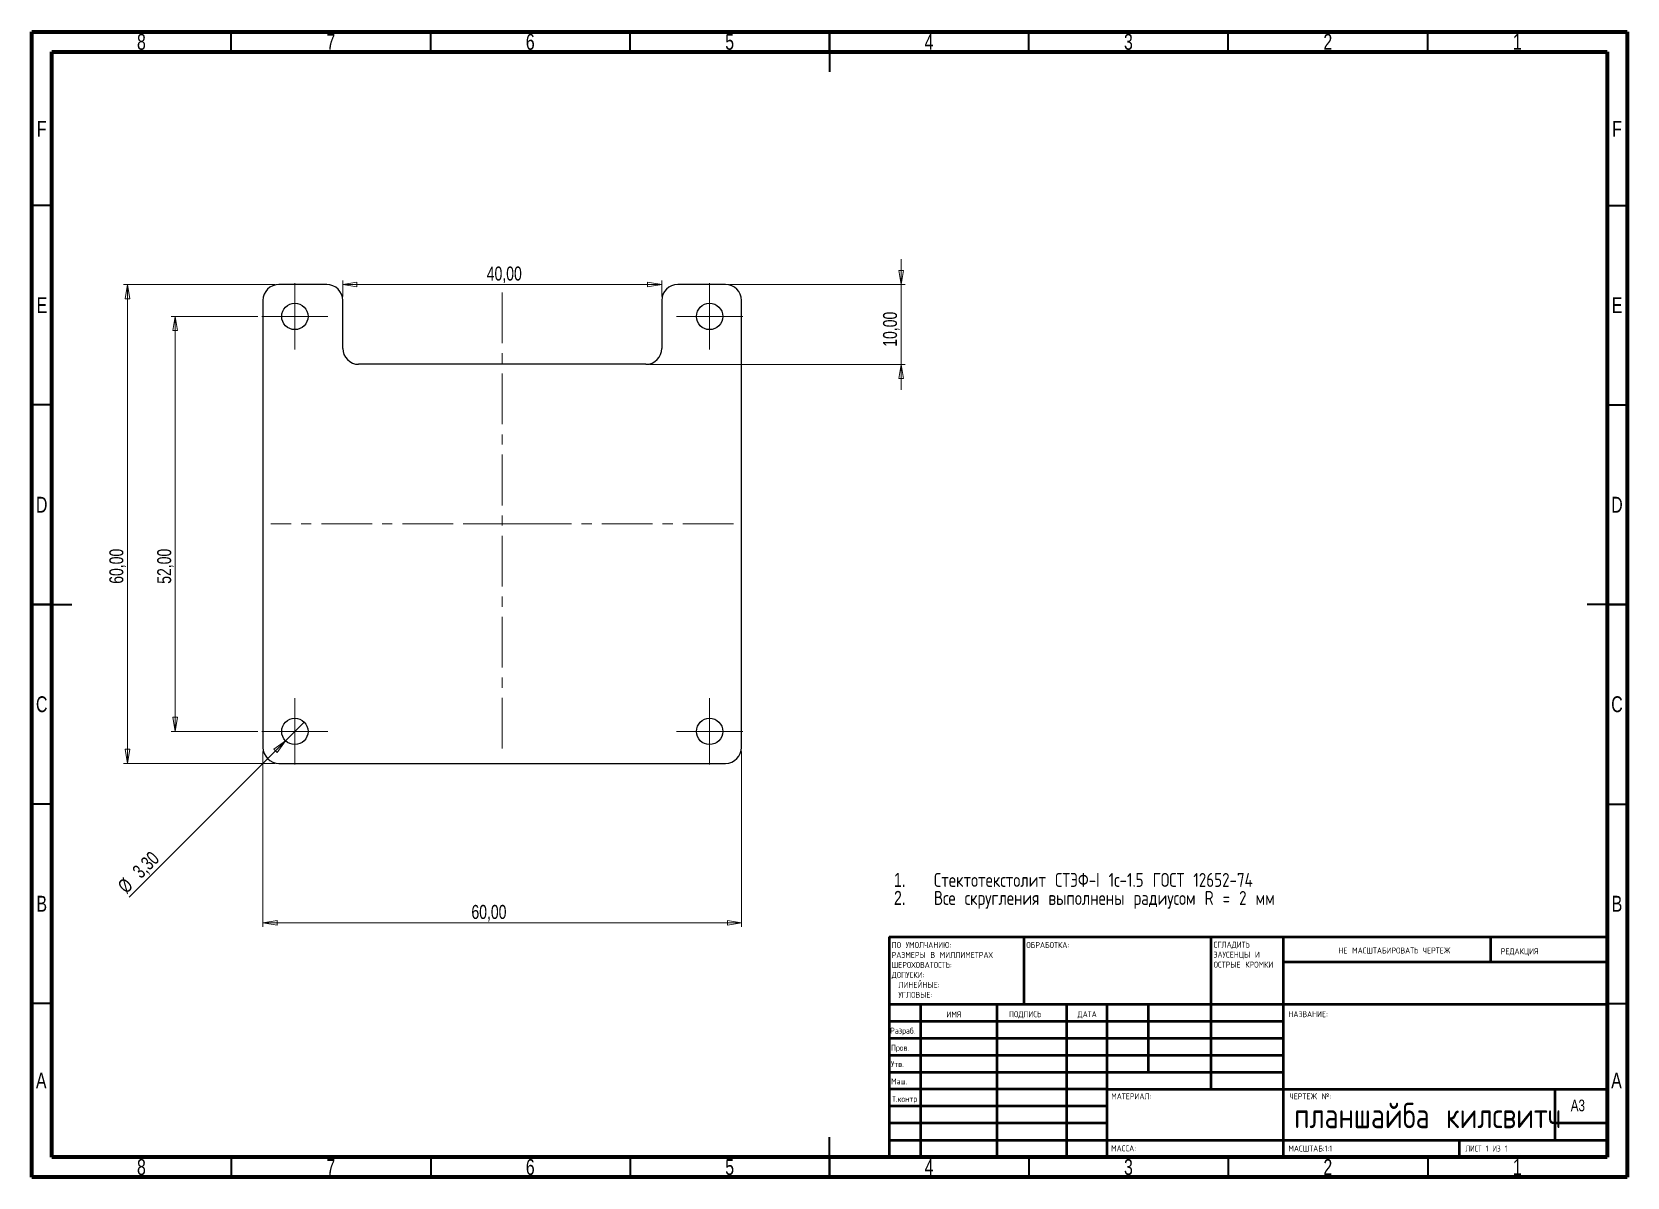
# Model space of a CAD drawing. Header units: millimetres. Extents: x 15 to 415, y 5 to 292.
import ezdxf

# ---------------------------------------------------------------- set-up
doc = ezdxf.new("R2010")
doc.units = ezdxf.units.MM
doc.linetypes.add('CENTERX2', pattern=[20.32, 12.7, -2.54, 2.54, -2.54])
doc.styles.add('SLDTEXTSTYLE0', font='TXT', dxfattribs={"width": 0.75, "bigfont": 'bigfont'})
doc.styles.add('SLDTEXTSTYLE1', font='TXT', dxfattribs={"width": 0.75})
doc.styles.add('SLDTEXTSTYLE2', font='TXT', dxfattribs={"width": 0.681818, "bigfont": 'bigfont'})
doc.dimstyles.new('SLDDIMSTYLE0', dxfattribs={"dimtxt": 3.5, "dimasz": 3.556, "dimexe": 0, "dimexo": 0.0625, "dimgap": 0.875, "dimtad": 1, "dimlfac": 0.5, "dimrnd": 1e-09, "dimzin": 12, "dimdsep": 46, "dimtxsty": 'SLDTEXTSTYLE1', "dimblk1": 'CLOSED', "dimblk2": 'CLOSED', "dimsah": 1, "dimcen": 0.09, "dimadec": 0, "dimazin": 3, "dimtfac": 1, "dimtofl": 0, "dimtmove": 0, "dimatfit": 3, "dimldrblk": 'CLOSED', "dimfxl": 0, "dimfrac": 2, "dimtolj": 1, "dimtzin": 12, "dimarcsym": 0})
doc.dimstyles.new('SLDDIMSTYLE1', dxfattribs={"dimtxt": 3.5, "dimasz": 3.556, "dimexe": 0, "dimexo": 0.0625, "dimgap": 0.875, "dimtad": 1, "dimlfac": 0.5, "dimrnd": 1e-09, "dimzin": 12, "dimdsep": 46, "dimtxsty": 'SLDTEXTSTYLE1', "dimblk1": 'NONE', "dimblk2": 'CLOSED', "dimsah": 1, "dimcen": 0, "dimadec": 0, "dimazin": 3, "dimtfac": 1, "dimtmove": 0, "dimatfit": 3, "dimldrblk": 'NONE', "dimfxl": 0, "dimfrac": 2, "dimtolj": 1, "dimtzin": 12, "dimarcsym": 0})
doc.dimstyles.new('SLDDIMSTYLE2', dxfattribs={"dimtxt": 3.5, "dimasz": 3.556, "dimexe": 0, "dimexo": 0.0625, "dimgap": 0.875, "dimtad": 1, "dimlfac": 0.5, "dimrnd": 1e-09, "dimzin": 12, "dimdsep": 46, "dimtxsty": 'SLDTEXTSTYLE1', "dimblk1": 'CLOSED', "dimblk2": 'CLOSED', "dimsah": 1, "dimcen": 0.09, "dimadec": 0, "dimazin": 3, "dimtfac": 1, "dimtmove": 0, "dimatfit": 0, "dimldrblk": 'CLOSED', "dimfxl": 0, "dimfrac": 2, "dimtolj": 1, "dimtzin": 12, "dimarcsym": 0})

# ---------------------------------------------------------------- blocks, each defined once
blk = doc.blocks.new('SW_NOTE_0')
at = {"color": 0, "linetype": 'Continuous', "lineweight": 0, "char_height": 3.5, "attachment_point": 1}
for s, insert, style in [('1.', (-10, 4.51), 'SLDTEXTSTYLE1'), ('Стектотекстолит СТЭФ-I 1с-1.5 ГОСТ 12652-74', (0, 4.51), 'SLDTEXTSTYLE0'), ('2.', (-10, -0.01), 'SLDTEXTSTYLE1'), ('Все скругления выполнены радиусом R = 2 мм', (0, -0.01), 'SLDTEXTSTYLE0')]:
    blk.add_mtext(s, dxfattribs=dict(at, insert=insert, style=style))
blk = doc.blocks.new('SW_NOTE_0_1')
at = {"color": 0, "linetype": 'Continuous', "lineweight": 0, "char_height": 1.5, "attachment_point": 1, "style": 'SLDTEXTSTYLE0'}
for s, insert in [('СГЛАДИТЬ', (0, 1.93)), ('ЗАУСЕНЦЫ И', (0, -0.57)), ('ОСТРЫЕ КРОМКИ', (0, -3.07))]:
    blk.add_mtext(s, dxfattribs=dict(at, insert=insert))
blk = doc.blocks.new('SW_NOTE_0_2')
at = {"color": 0, "linetype": 'Continuous', "lineweight": 0, "char_height": 1.5, "attachment_point": 1, "style": 'SLDTEXTSTYLE0'}
for s, insert in [('ПО УМОЛЧАНИЮ:', (0, 1.93)), ('РАЗМЕРЫ В МИЛЛИМЕТРАХ', (0, -0.57)), ('ШЕРОХОВАТОСТЬ:', (0, -3.07)), ('ДОПУСКИ:', (0, -5.57)), ('ЛИНЕЙНЫЕ:', (1.69, -8.07)), ('УГЛОВЫЕ:', (1.69, -10.57))]:
    blk.add_mtext(s, dxfattribs=dict(at, insert=insert))
blk = doc.blocks.new('_Closed')
at = {"color": 0, "linetype": 'ByBlock', "lineweight": -2}
for p, q in [((-1, 0.166667), (0, 0)), ((-1, 0.166667), (-1, -0.166667)), ((0, 0), (-1, -0.166667)), ((0, 0), (-1, 0))]:
    blk.add_line(p, q, dxfattribs=at)
blk = doc.blocks.new('_D')
at = {"color": 7, "linetype": 'Continuous', "lineweight": 0}
for p, q in [((75.94, 228.69), (37.94, 228.69)), ((38.94, 228.69), (38.94, 108.69)), ((75.94, 108.69), (37.94, 108.69))]:
    blk.add_line(p, q, dxfattribs=at)
at = {"color": 7, "linetype": 'Continuous', "lineweight": 18, "xscale": 3.556, "yscale": 3.556}
for p, rotation in [((38.94, 228.69, -1.5), 90.0000000000004), ((38.94, 108.69, -1.5), 270.0000000000004)]:
    blk.add_blockref('_Closed', p, dxfattribs=dict(at, rotation=rotation))
at = {"color": 7, "linetype": 'Continuous', "lineweight": 18, "insert": (34.42, 153.69), "char_height": 3.5, "attachment_point": 1, "rotation": 90, "style": 'SLDTEXTSTYLE1'}
blk.add_mtext('60,00', dxfattribs=at)
blk = doc.blocks.new('_D_1')
at = {"color": 7, "linetype": 'Continuous', "lineweight": 0}
for p, q in [((72.94, 111.69), (72.94, 67.69)), ((192.94, 111.69), (192.94, 67.69)), ((72.94, 68.69), (192.94, 68.69))]:
    blk.add_line(p, q, dxfattribs=at)
at = {"color": 7, "linetype": 'Continuous', "lineweight": 18, "xscale": 3.556, "yscale": 3.556, "rotation": 180.0000000000004}
blk.add_blockref('_Closed', (72.94, 68.69, -1.5), dxfattribs=at)
at = {"color": 7, "linetype": 'Continuous', "lineweight": 18, "xscale": 3.556, "yscale": 3.556}
blk.add_blockref('_Closed', (192.94, 68.69, -1.5), dxfattribs=at)
at = {"color": 7, "linetype": 'Continuous', "lineweight": 18, "insert": (125.21, 73.2), "char_height": 3.5, "attachment_point": 1, "style": 'SLDTEXTSTYLE1'}
blk.add_mtext('60,00', dxfattribs=at)
blk = doc.blocks.new('_D_2')
at = {"color": 7, "linetype": 'Continuous', "lineweight": 0}
for q in [(83.27, 119.03), (39.39, 75.15)]:
    blk.add_line((78.6, 114.36), q, dxfattribs=at)
at = {"color": 7, "linetype": 'Continuous', "lineweight": 18, "xscale": 3.556, "yscale": 3.556, "rotation": 45.00000000000023}
blk.add_blockref('_Closed', (78.6, 114.36, -1.5), dxfattribs=at)
at = {"color": 7, "linetype": 'Continuous', "lineweight": 18, "char_height": 3.5, "attachment_point": 1, "rotation": 45, "style": 'SLDTEXTSTYLE1'}
for s, insert in [('3,30', (39.9, 82.11)), ('%%c', (36.21, 78.34))]:
    blk.add_mtext(s, dxfattribs=dict(at, insert=insert))
blk = doc.blocks.new('_None')
blk = doc.blocks.new('_D_3')
at = {"color": 7, "linetype": 'Continuous', "lineweight": 0}
for p, q in [((232.94, 228.69), (232.94, 235.04)), ((189.94, 228.69), (233.94, 228.69)), ((232.94, 208.69), (232.94, 228.69)), ((169.94, 208.69), (233.94, 208.69)), ((232.94, 208.69), (232.94, 202.34))]:
    blk.add_line(p, q, dxfattribs=at)
at = {"color": 7, "linetype": 'Continuous', "lineweight": 18, "xscale": 3.556, "yscale": 3.556}
for p, rotation in [((232.94, 228.69, -1.5), 270.0000000000004), ((232.94, 208.69, -1.5), 90.0000000000004)]:
    blk.add_blockref('_Closed', p, dxfattribs=dict(at, rotation=rotation))
at = {"color": 7, "linetype": 'Continuous', "lineweight": 18, "insert": (228.42, 213.09), "char_height": 3.5, "attachment_point": 1, "rotation": 90, "style": 'SLDTEXTSTYLE1'}
blk.add_mtext('10,00', dxfattribs=at)
blk = doc.blocks.new('_D_4')
at = {"color": 7, "linetype": 'Continuous', "lineweight": 0}
for p, q in [((71.64, 220.69), (49.94, 220.69)), ((50.94, 220.69), (50.94, 116.69)), ((71.64, 116.69), (49.94, 116.69))]:
    blk.add_line(p, q, dxfattribs=at)
at = {"color": 7, "linetype": 'Continuous', "lineweight": 18, "xscale": 3.556, "yscale": 3.556}
for p, rotation in [((50.94, 220.69, -1.5), 90.0000000000004), ((50.94, 116.69, -1.5), 270.0000000000004)]:
    blk.add_blockref('_Closed', p, dxfattribs=dict(at, rotation=rotation))
at = {"color": 7, "linetype": 'Continuous', "lineweight": 18, "insert": (46.42, 153.69), "char_height": 3.5, "attachment_point": 1, "rotation": 90, "style": 'SLDTEXTSTYLE1'}
blk.add_mtext('52,00', dxfattribs=at)
blk = doc.blocks.new('_D_5')
at = {"color": 7, "linetype": 'Continuous', "lineweight": 0}
for p, q in [((92.94, 225.69), (92.94, 229.69)), ((92.94, 228.69), (172.94, 228.69)), ((172.94, 225.69), (172.94, 229.69))]:
    blk.add_line(p, q, dxfattribs=at)
at = {"color": 7, "linetype": 'Continuous', "lineweight": 18, "xscale": 3.556, "yscale": 3.556, "rotation": 180.0000000000004}
blk.add_blockref('_Closed', (92.94, 228.69, -1.5), dxfattribs=at)
at = {"color": 7, "linetype": 'Continuous', "lineweight": 18, "xscale": 3.556, "yscale": 3.556}
blk.add_blockref('_Closed', (172.94, 228.69, -1.5), dxfattribs=at)
at = {"color": 7, "linetype": 'Continuous', "lineweight": 18, "insert": (129.06, 233.2), "char_height": 3.5, "attachment_point": 1, "style": 'SLDTEXTSTYLE1'}
blk.add_mtext('40,00', dxfattribs=at)
blk = doc.blocks.new('SW_CENTERMARKSYMBOL_0')
at = {"color": 0, "linetype": 'Continuous', "lineweight": 18}
for p, q in [((0, 5), (0, 8.3)), ((0, 0), (0, 5)), ((-5, 0), (-8.3, 0)), ((0, 0), (-5, 0)), ((0, 0), (0, -5)), ((0, 0), (5, 0)), ((5, 0), (8.3, 0)), ((0, -5), (0, -8.3))]:
    blk.add_line(p, q, dxfattribs=at)
blk = doc.blocks.new('SW_CENTERMARKSYMBOL_1')
at = {"color": 0, "linetype": 'Continuous', "lineweight": 18}
for p, q in [((0, 5), (0, 8.3)), ((0, 0), (0, 5)), ((-5, 0), (-8.3, 0)), ((0, 0), (-5, 0)), ((0, 0), (0, -5)), ((0, 0), (5, 0)), ((5, 0), (8.3, 0)), ((0, -5), (0, -8.3))]:
    blk.add_line(p, q, dxfattribs=at)
blk = doc.blocks.new('SW_CENTERMARKSYMBOL_2')
at = {"color": 0, "linetype": 'Continuous', "lineweight": 18}
for p, q in [((0, 5), (0, 8.3)), ((0, 0), (0, 5)), ((-5, 0), (-8.3, 0)), ((0, 0), (-5, 0)), ((0, 0), (0, -5)), ((0, 0), (5, 0)), ((5, 0), (8.3, 0)), ((0, -5), (0, -8.3))]:
    blk.add_line(p, q, dxfattribs=at)
blk = doc.blocks.new('SW_CENTERMARKSYMBOL_3')
at = {"color": 0, "linetype": 'Continuous', "lineweight": 18}
for p, q in [((0, 5), (0, 8.3)), ((0, 0), (0, 5)), ((-5, 0), (-8.3, 0)), ((0, 0), (-5, 0)), ((0, 0), (0, -5)), ((0, 0), (5, 0)), ((5, 0), (8.3, 0)), ((0, -5), (0, -8.3))]:
    blk.add_line(p, q, dxfattribs=at)

msp = doc.modelspace()

# ---------------------------------------------------------------- linework, layer by layer
at = {"color": 7, "linetype": 'Continuous', "lineweight": 70}
for p, q in [((15, 5), (15, 292)), ((15, 292), (415, 292)), ((415, 292), (415, 5)), ((20, 10), (20, 287)), ((20, 287), (410, 287)), ((410, 287), (410, 10)), ((410, 10), (20, 10)), ((415, 5), (15, 5))]:
    msp.add_line(p, q, dxfattribs=at)
at = {"color": 7, "linetype": 'Continuous', "lineweight": 35}
for p, q in [((65, 287), (65, 292)), ((115, 287), (115, 292)), ((165, 287), (165, 292)), ((215, 292), (215, 282)), ((215, 287), (215, 292)), ((265, 287), (265, 292)), ((315, 287), (315, 292)), ((365, 287), (365, 292)), ((20, 248.5), (15, 248.5)), ((410, 248.5), (415, 248.5)), ((20, 198.5), (15, 198.5)), ((410, 198.5), (415, 198.5)), ((15, 148.5), (25, 148.5)), ((20, 148.5), (15, 148.5)), ((415, 148.5), (405, 148.5)), ((410, 148.5), (415, 148.5)), ((20, 98.5), (15, 98.5)), ((410, 98.5), (415, 98.5)), ((20, 48.5), (15, 48.5)), ((410, 48.5), (415, 48.5)), ((215, 5), (215, 15)), ((65, 10), (65, 5)), ((115, 10), (115, 5)), ((165, 10), (165, 5)), ((215, 10), (215, 5)), ((265, 10), (265, 5)), ((315, 10), (315, 5)), ((365, 10), (365, 5))]:
    msp.add_line(p, q, dxfattribs=at)
at = {"color": 7, "linetype": 'Continuous', "lineweight": 25}
for p, q in [((88.935, 228.692), (76.935, 228.692)), ((188.935, 228.692), (176.935, 228.692)), ((72.935, 224.692), (72.935, 112.692)), ((92.935, 212.692), (92.935, 224.692)), ((172.935, 224.692), (172.935, 212.692)), ((192.935, 112.692), (192.935, 224.692)), ((168.935, 208.692), (96.935, 208.692)), ((76.935, 108.692), (188.935, 108.692))]:
    msp.add_line(p, q, dxfattribs=at)
at = {"color": 7, "linetype": 'CENTERX2', "lineweight": 18}
for p, q in [((132.935, 226.692), (132.935, 110.692)), ((140.935, 168.692), (74.935, 168.692)), ((190.935, 168.692), (124.935, 168.692))]:
    msp.add_line(p, q, dxfattribs=at)
at = {"color": 7, "linetype": 'Continuous', "lineweight": 50}
for p, q in [((230, 65.25), (410, 65.25)), ((230, 65.25), (230, 10)), ((263.8, 48.25), (263.8, 65.25)), ((310.6, 65.25), (310.6, 27)), ((328.8, 65.25), (328.8, 10)), ((380.8, 58.875), (380.8, 65.25)), ((410, 58.875), (328.8, 58.875)), ((410, 48.25), (230, 48.25)), ((237.8, 48.25), (237.8, 10)), ((256.991, 48.25), (256.991, 10)), ((274.399, 48.25), (274.399, 10)), ((284.6, 10), (284.6, 48.25)), ((295, 31.25), (295, 48.25)), ((328.8, 44), (230, 44)), ((328.8, 39.75), (230, 39.75)), ((328.8, 35.5), (230, 35.5)), ((328.8, 31.25), (230, 31.25)), ((284.6, 27), (230, 27)), ((284.6, 27), (410, 27)), ((397, 14.25), (397, 27)), ((284.6, 22.75), (230, 22.75)), ((284.6, 18.5), (230, 18.5)), ((410, 18.5), (397, 18.5)), ((230, 14.25), (410, 14.25)), ((373, 10), (373, 14.25))]:
    msp.add_line(p, q, dxfattribs=at)
at = {"color": 7, "linetype": 'Continuous', "lineweight": 25}
for centre in [(80.935, 220.692), (184.935, 220.692), (80.935, 116.692), (184.935, 116.692)]:
    msp.add_circle(centre, 3.3, dxfattribs=at)
for centre, start, end in [((76.935, 224.692), 90, 180), ((88.935, 224.692), 0, 90), ((176.935, 224.692), 90, 180), ((188.935, 224.692), 0, 90), ((96.935, 212.692), 180, 270), ((168.935, 212.692), 270, 0), ((76.935, 112.692), 180, 270), ((188.935, 112.692), 270, 0)]:
    msp.add_arc(centre, 4, start, end, dxfattribs=at)

# ---------------------------------------------------------------- block references
at = {"color": 7, "linetype": 'Continuous', "lineweight": 0}
for name, p in [('SW_CENTERMARKSYMBOL_2', (80.935, 220.692)), ('SW_CENTERMARKSYMBOL_0', (184.935, 220.692)), ('SW_CENTERMARKSYMBOL_1', (80.935, 116.692)), ('SW_CENTERMARKSYMBOL_3', (184.935, 116.692)), ('SW_NOTE_0', (241.181, 76.713)), ('SW_NOTE_0_1', (311.309, 62.069)), ('SW_NOTE_0_2', (230.594, 61.987))]:
    msp.add_blockref(name, p, dxfattribs=at)

# ---------------------------------------------------------------- texts
for s, insert, char_height, attachment_point, style in [('8', (42.46, 291.496), 3.969, 2, 'SLDTEXTSTYLE1'), ('7', (89.96, 291.496), 3.969, 2, 'SLDTEXTSTYLE1'), ('6', (139.96, 291.496), 3.969, 2, 'SLDTEXTSTYLE1'), ('5', (189.96, 291.496), 3.969, 2, 'SLDTEXTSTYLE1'), ('4', (239.96, 291.496), 3.969, 2, 'SLDTEXTSTYLE1'), ('3', (289.96, 291.496), 3.969, 2, 'SLDTEXTSTYLE1'), ('2', (339.96, 291.496), 3.969, 2, 'SLDTEXTSTYLE1'), ('1', (387.46, 291.496), 3.969, 2, 'SLDTEXTSTYLE1'), ('F', (17.458, 269.689), 3.969, 2, 'SLDTEXTSTYLE1'), ('F', (412.458, 269.689), 3.969, 2, 'SLDTEXTSTYLE1'), ('E', (17.508, 225.496), 3.969, 2, 'SLDTEXTSTYLE1'), ('E', (412.508, 225.496), 3.969, 2, 'SLDTEXTSTYLE1'), ('D', (17.453, 175.496), 3.969, 2, 'SLDTEXTSTYLE1'), ('D', (412.453, 175.496), 3.969, 2, 'SLDTEXTSTYLE1'), ('C', (17.459, 125.496), 3.969, 2, 'SLDTEXTSTYLE1'), ('C', (412.459, 125.496), 3.969, 2, 'SLDTEXTSTYLE1'), ('B', (17.471, 75.496), 3.969, 2, 'SLDTEXTSTYLE1'), ('B', (412.471, 75.496), 3.969, 2, 'SLDTEXTSTYLE1'), ('ОБРАБОТКА:', (264.371, 63.919), 1.5, 1, 'SLDTEXTSTYLE0'), ('НЕ МАСШТАБИРОВАТЬ ЧЕРТЕЖ', (342.615, 62.533), 1.5, 1, 'SLDTEXTSTYLE0'), ('РЕДАКЦИЯ', (383.328, 62.335), 1.5, 1, 'SLDTEXTSTYLE0'), ('ИМЯ', (244.322, 46.501), 1.5, 1, 'SLDTEXTSTYLE0'), ('ПОДПИСЬ', (260.034, 46.562), 1.5, 1, 'SLDTEXTSTYLE0'), ('ДАТА', (277.215, 46.576), 1.5, 1, 'SLDTEXTSTYLE0'), ('НАЗВАНИЕ:', (330.074, 46.576), 1.5, 1, 'SLDTEXTSTYLE0'), ('Разраб.', (230.212, 42.43), 1.5, 1, 'SLDTEXTSTYLE0'), ('Пров.', (230.41, 38.154), 1.5, 1, 'SLDTEXTSTYLE0'), ('Утв.', (230.402, 34.064), 1.5, 1, 'SLDTEXTSTYLE0'), ('A', (17.34, 31.189), 3.969, 2, 'SLDTEXTSTYLE1'), ('Маш.', (230.455, 29.734), 1.5, 1, 'SLDTEXTSTYLE0'), ('A', (412.34, 31.189), 3.969, 2, 'SLDTEXTSTYLE1'), ('Т.контр', (230.669, 25.35), 1.5, 1, 'SLDTEXTSTYLE0'), ('МАТЕРИАЛ:', (285.646, 25.986), 1.5, 1, 'SLDTEXTSTYLE0'), ('ЧЕРТЕЖ №:', (330.372, 25.986), 1.5, 1, 'SLDTEXTSTYLE0'), ('A3', (400.871, 24.406), 2.9104, 1, 'SLDTEXTSTYLE1'), ('планшайба килсвитч', (365.026, 23.607), 6.35, 2, 'SLDTEXTSTYLE0'), ('МАССА:', (285.618, 12.949), 1.4986, 1, 'SLDTEXTSTYLE0'), ('МАСШТАБ:1:1', (330.074, 12.9), 1.5, 1, 'SLDTEXTSTYLE0'), ('ЛИСТ 1 ИЗ 1', (374.478, 12.9), 1.5, 1, 'SLDTEXTSTYLE2'), ('8', (42.46, 9.496), 3.969, 2, 'SLDTEXTSTYLE1'), ('7', (89.96, 9.496), 3.969, 2, 'SLDTEXTSTYLE1'), ('6', (139.96, 9.496), 3.969, 2, 'SLDTEXTSTYLE1'), ('5', (189.96, 9.496), 3.969, 2, 'SLDTEXTSTYLE1'), ('4', (239.96, 9.496), 3.969, 2, 'SLDTEXTSTYLE1'), ('3', (289.96, 9.496), 3.969, 2, 'SLDTEXTSTYLE1'), ('2', (339.96, 9.496), 3.969, 2, 'SLDTEXTSTYLE1'), ('1', (387.46, 9.496), 3.969, 2, 'SLDTEXTSTYLE1')]:
    msp.add_mtext(s, dxfattribs=dict(at, insert=insert, char_height=char_height, attachment_point=attachment_point, style=style))

# ---------------------------------------------------------------- dimensions: what is measured, and where the dimension line sits
at = {"color": 7, "linetype": 'Continuous', "lineweight": 18}
dim = msp.add_linear_dim(base=(172.935, 228.69), p1=(92.935, 224.692), p2=(172.935, 224.692), dimstyle='SLDDIMSTYLE0', dxfattribs=at)
dim.commit()
dim.dimension.update_dxf_attribs({"geometry": '_D_5', "text_midpoint": (134.876, 228.69), "dimtype": 160})
for base, p1, p2, angle, dimstyle, picture, middle in [((232.935, 228.692), (168.935, 208.692), (188.935, 228.692), 90, 'SLDDIMSTYLE2', '_D_3', (232.935, 218.906)), ((38.935, 108.692), (76.935, 228.692), (76.935, 108.692), 90, 'SLDDIMSTYLE0', '_D', (38.935, 159.506)), ((50.935, 116.692), (72.635, 220.692), (72.635, 116.692), 90, 'SLDDIMSTYLE0', '_D_4', (50.935, 159.506)), ((192.935, 68.692), (72.935, 112.692), (192.935, 112.692), 0, 'SLDDIMSTYLE0', '_D_1', (131.033, 68.692))]:
    dim = msp.add_linear_dim(base=base, p1=p1, p2=p2, angle=angle, dimstyle=dimstyle, dxfattribs=at)
    dim.commit()
    dim.dimension.update_dxf_attribs({"geometry": picture, "text_midpoint": middle, "dimtype": 160})
dim = msp.add_diameter_dim_2p(p1=(83.269, 119.026), p2=(78.602, 114.359), dimstyle='SLDDIMSTYLE1', dxfattribs=at)
dim.commit()
dim.dimension.update_dxf_attribs({"geometry": '_D_2', "text_midpoint": (44.406, 80.163), "dimtype": 163})

doc.saveas('drawing.dxf')
